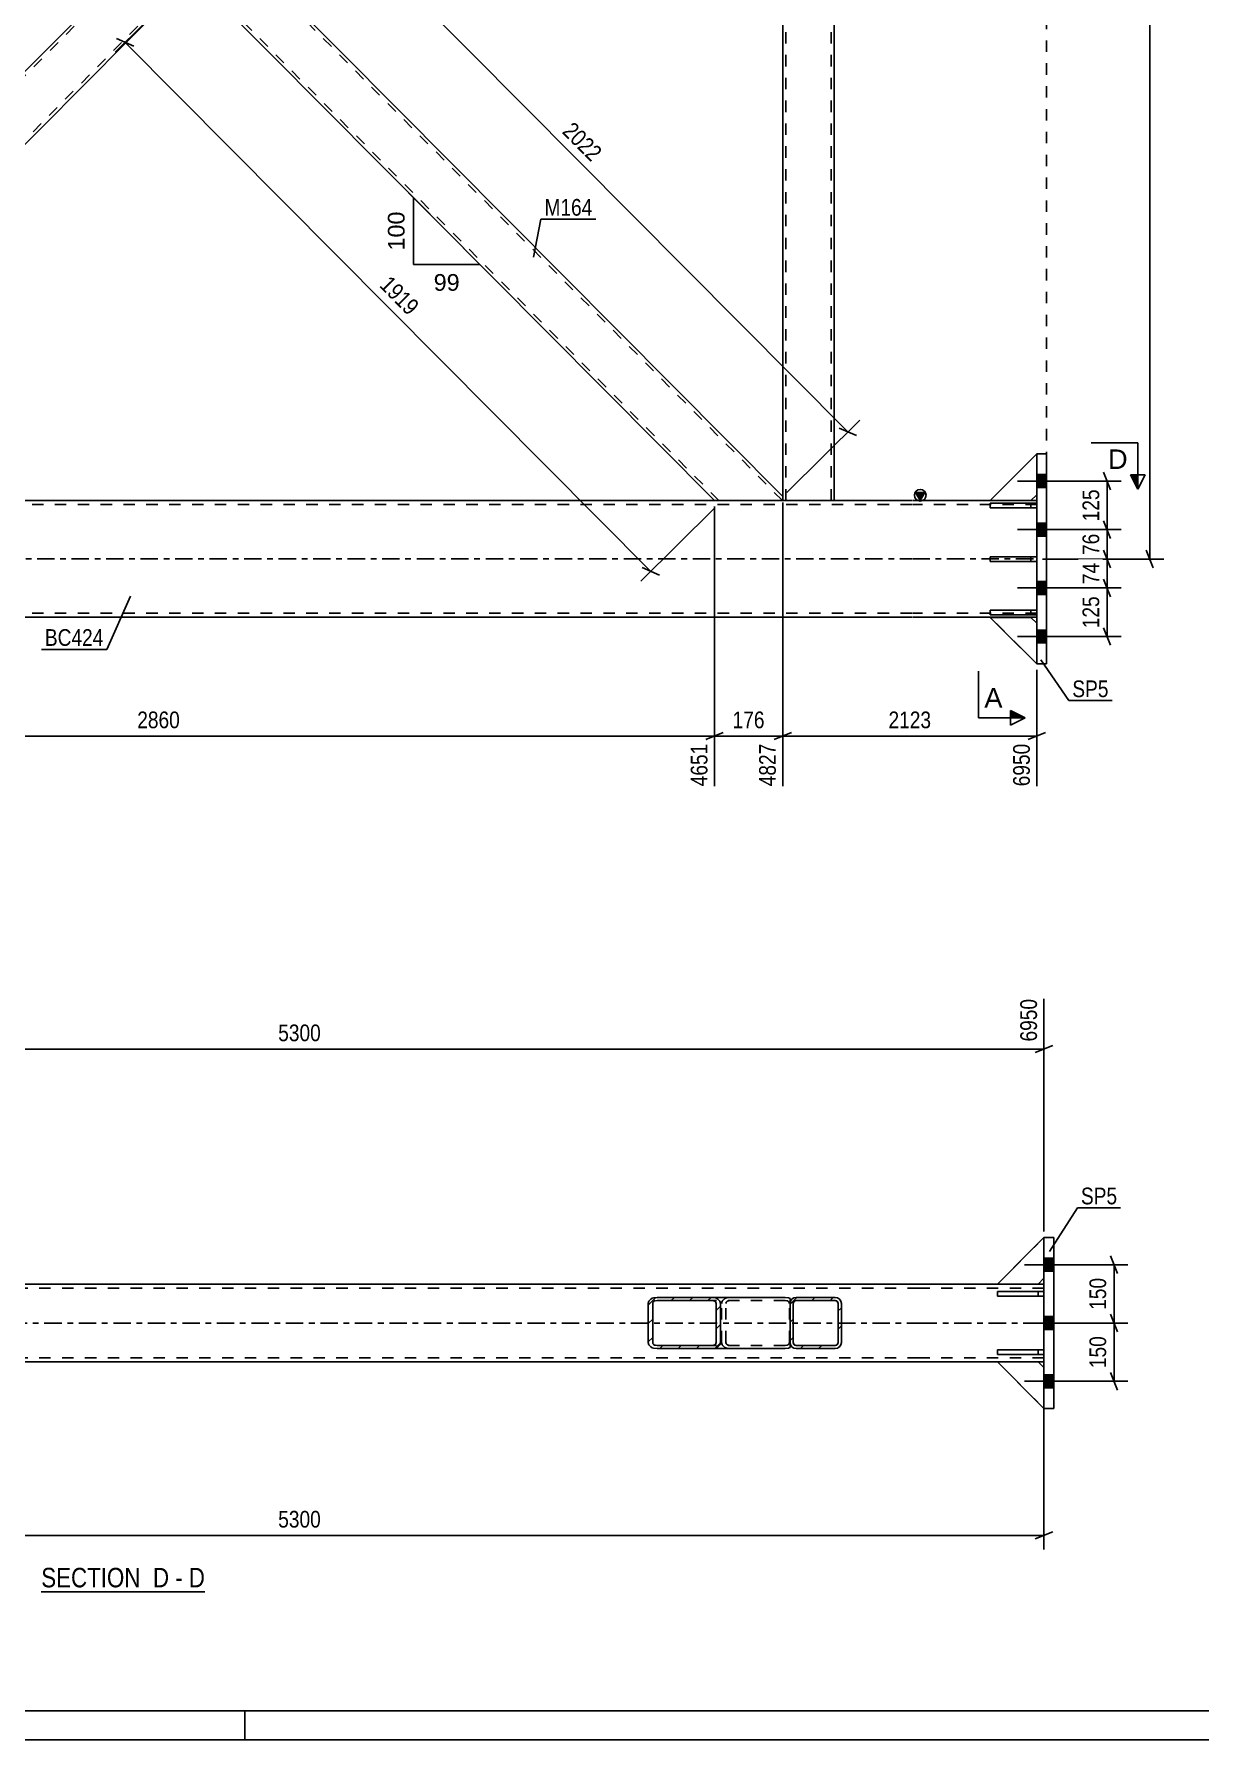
# Model space of a CAD drawing. Header units: millimetres. Extents: x 0 to 841, y 0 to 594.
# Drawn here: x 174.8 to 374.8, y 0 to 292.6 of the extents above; entities that cross this region are included whole.
import ezdxf

# ---------------------------------------------------------------- set-up
doc = ezdxf.new("R2010")
doc.units = ezdxf.units.MM
doc.linetypes.add('DXK_LINE_DOT2', pattern=[3.9198, 1.9599, -1.9599])
doc.linetypes.add('DXK_LINE_DOT3', pattern=[5.9187, 2.979, -0.9799, 0.9799, -0.9799])
doc.styles.add('Arial', font='ARIAL.TTF', dxfattribs={"height": 0.2})
doc.styles.add('Arial Narrow', font='ARIALN.TTF', dxfattribs={"height": 0.2})

# ---------------------------------------------------------------- blocks, each defined once
blk = doc.blocks.new('Unknown-761545321-1129 - 18537')
at = {"color": 5, "linetype": 'Continuous'}
for p, q in [((5, 5), (836, 5)), ((211, 0), (211, 5)), ((0, 0), (841, 0))]:
    blk.add_line(p, q, dxfattribs=at)
blk = doc.blocks.new('Unknown-761545321-12 - 1939')
at = {"color": 6, "linetype": 'Continuous'}
blk.add_line((176.07, 25.42), (204.14, 25.42), dxfattribs=at)
at = {"color": 0, "linetype": 'Continuous'}
blk.add_wipeout([(194.18, 26.17), (194.18, 29.67), (176.07, 29.67), (176.07, 26.17)], dxfattribs=at)
at = {"color": 7, "linetype": 'Continuous', "style": 'Arial Narrow'}
blk.add_text('SECTION ', height=3.34, dxfattribs=at).set_placement((176.07, 26.17))
at = {"color": 0, "linetype": 'Continuous'}
blk.add_wipeout([(197.99, 26.17), (197.99, 29.67), (195.23, 29.67), (195.23, 26.17)], dxfattribs=at)
blk.add_wipeout([(200.32, 26.17), (200.32, 29.67), (199.04, 29.67), (199.04, 26.17)], dxfattribs=at)
at = {"color": 7, "linetype": 'Continuous', "style": 'Arial Narrow'}
blk.add_text('D', height=3.34, dxfattribs=at).set_placement((195.23, 26.17))
at = {"color": 0, "linetype": 'Continuous'}
blk.add_wipeout([(204.14, 26.17), (204.14, 29.67), (201.37, 29.67), (201.37, 26.17)], dxfattribs=at)
at = {"color": 7, "linetype": 'Continuous', "style": 'Arial Narrow'}
for s, p in [('D', (201.37, 26.17)), ('-', (199.04, 26.17))]:
    blk.add_text(s, height=3.34, dxfattribs=at).set_placement(p)
blk = doc.blocks.new('Bolt-761545321-3263 - 3193')
at = {"linetype": 'Continuous'}
for points in [[(346.83, 217.04), (346.83, 214.84), (348.5, 214.84), (348.5, 217.04)], [(346.83, 217.04), (346.83, 214.84), (348.5, 214.84), (348.5, 217.04)], [(346.83, 217.04), (346.83, 214.84), (348.5, 214.84), (348.5, 217.04)], [(346.83, 208.7), (346.83, 206.5), (348.5, 206.5), (348.5, 208.7)], [(346.83, 208.7), (346.83, 206.5), (348.5, 206.5), (348.5, 208.7)], [(346.83, 198.7), (346.83, 196.5), (348.5, 196.5), (348.5, 198.7)], [(346.83, 198.7), (346.83, 196.5), (348.5, 196.5), (348.5, 198.7)], [(346.83, 190.37), (346.83, 188.17), (348.5, 188.17), (348.5, 190.37)], [(346.83, 190.37), (346.83, 188.17), (348.5, 188.17), (348.5, 190.37)], [(346.83, 190.37), (346.83, 188.17), (348.5, 188.17), (348.5, 190.37)]]:
    blk.add_hatch(color=1, dxfattribs=at).paths.add_polyline_path(points)
at = {"color": 1, "linetype": 'Continuous'}
for p, q in [((348.5, 217.04), (346.83, 217.04)), ((348.5, 217.04), (346.83, 217.04)), ((348.5, 217.04), (346.83, 217.04)), ((351.43, 215.94), (343.5, 215.94)), ((351.43, 215.94), (343.5, 215.94)), ((351.43, 215.94), (343.5, 215.94)), ((348.5, 214.84), (346.83, 214.84)), ((348.5, 214.84), (346.83, 214.84)), ((348.5, 214.84), (346.83, 214.84)), ((348.5, 208.7), (346.83, 208.7)), ((348.5, 208.7), (346.83, 208.7)), ((351.43, 207.6), (343.5, 207.6)), ((351.43, 207.6), (343.5, 207.6)), ((348.5, 206.5), (346.83, 206.5)), ((348.5, 206.5), (346.83, 206.5)), ((351.43, 197.6), (343.5, 197.6)), ((351.43, 197.6), (343.5, 197.6)), ((348.5, 198.7), (346.83, 198.7)), ((348.5, 198.7), (346.83, 198.7)), ((348.5, 196.5), (346.83, 196.5)), ((348.5, 196.5), (346.83, 196.5)), ((348.5, 190.37), (346.83, 190.37)), ((348.5, 190.37), (346.83, 190.37)), ((348.5, 190.37), (346.83, 190.37)), ((351.43, 189.27), (343.5, 189.27)), ((351.43, 189.27), (343.5, 189.27)), ((351.43, 189.27), (343.5, 189.27)), ((348.5, 188.17), (346.83, 188.17)), ((348.5, 188.17), (346.83, 188.17)), ((348.5, 188.17), (346.83, 188.17))]:
    blk.add_line(p, q, dxfattribs=at)
blk = doc.blocks.new('Part-761545321-3239 - 3193')
at = {"color": 2, "linetype": 'Continuous'}
for p, q in [((348.5, 220.6), (346.83, 220.6)), ((346.83, 220.6), (346.83, 184.6)), ((348.5, 220.6), (348.5, 184.6)), ((348.5, 184.6), (346.83, 184.6))]:
    blk.add_line(p, q, dxfattribs=at)
blk = doc.blocks.new('Part-761545321-3262 - 3193')
at = {"linetype": 'Continuous'}
blk.add_hatch(color=2, dxfattribs=at).paths.add_polyline_path([(326.83, 212.6), (326.03, 214), (327.63, 214)])
at = {"color": 2, "linetype": 'Continuous'}
for p, q in [((326.83, 212.6), (326.03, 214)), ((326.03, 214), (327.63, 214)), ((327.63, 214), (326.83, 212.6)), ((36.55, 212.6), (35.55, 212.6)), ((56.88, 212.6), (43.55, 212.6)), ((325.4, 212.6), (56.98, 212.6)), ((338.83, 212.6), (325.5, 212.6)), ((346.83, 212.6), (345.83, 212.6)), ((56.88, 192.6), (35.55, 192.6)), ((74.59, 192.6), (56.98, 192.6)), ((83.77, 192.6), (81.96, 192.6)), ((325.4, 192.6), (109.11, 192.6)), ((346.83, 192.6), (325.5, 192.6))]:
    blk.add_line(p, q, dxfattribs=at)
at = {"color": 7, "linetype": 'DXK_LINE_DOT2'}
for p, q in [((35.55, 192.6), (35.55, 212.6)), ((56.88, 211.94), (35.55, 211.94)), ((43.55, 212.6), (36.55, 212.6)), ((325.4, 211.94), (56.98, 211.94)), ((346.83, 211.94), (325.5, 211.94)), ((345.83, 212.6), (338.83, 212.6)), ((346.83, 192.6), (346.83, 212.6)), ((56.88, 193.27), (35.55, 193.27)), ((325.4, 193.27), (56.98, 193.27)), ((346.83, 193.27), (325.5, 193.27)), ((81.96, 192.6), (74.59, 192.6)), ((109.11, 192.6), (83.77, 192.6))]:
    blk.add_line(p, q, dxfattribs=at)
at = {"color": 7, "linetype": 'DXK_LINE_DOT3'}
for p, q in [((35.55, 202.6), (56.88, 202.6)), ((56.98, 202.6), (325.4, 202.6)), ((325.5, 202.6), (346.83, 202.6))]:
    blk.add_line(p, q, dxfattribs=at)
at = {"color": 2, "linetype": 'Continuous'}
blk.add_circle((326.83, 213.5), 1, dxfattribs=at)
blk = doc.blocks.new('Part-761545321-3211 - 3193')
at = {"color": 2, "linetype": 'Continuous'}
for p, q in [((346.83, 220.6), (338.83, 212.6)), ((338.83, 212.6), (345.83, 212.6)), ((345.83, 212.6), (346.83, 213.6))]:
    blk.add_line(p, q, dxfattribs=at)
at = {"color": 7, "linetype": 'DXK_LINE_DOT2'}
blk.add_line((346.83, 213.6), (346.83, 220.6), dxfattribs=at)
blk = doc.blocks.new('Part-761545321-3212 - 3193')
at = {"color": 2, "linetype": 'Continuous'}
for p, q in [((338.83, 192.56), (345.83, 192.56)), ((346.83, 184.56), (338.83, 192.56)), ((345.83, 192.56), (346.83, 191.56)), ((346.83, 184.56), (346.83, 184.6))]:
    blk.add_line(p, q, dxfattribs=at)
at = {"color": 7, "linetype": 'DXK_LINE_DOT2'}
blk.add_line((346.83, 184.6), (346.83, 191.56), dxfattribs=at)
blk = doc.blocks.new('Part-761545321-3213 - 3193')
at = {"color": 7, "linetype": 'DXK_LINE_DOT2'}
for p, q in [((338.83, 192.56), (345.83, 192.56)), ((346.83, 184.56), (338.83, 192.56)), ((345.83, 192.56), (346.83, 191.56)), ((346.83, 191.56), (346.83, 184.56))]:
    blk.add_line(p, q, dxfattribs=at)
blk = doc.blocks.new('Part-761545321-3334 - 3193')
at = {"color": 7, "linetype": 'DXK_LINE_DOT2'}
for p, q in [((303.26, 405.19), (312.06, 405.19)), ((303.26, 404.6), (303.26, 405.19)), ((303.8, 212.6), (303.8, 405.19)), ((311.53, 212.6), (311.53, 405.19)), ((303.26, 212.6), (303.26, 213.27)), ((312.06, 212.6), (303.26, 212.6))]:
    blk.add_line(p, q, dxfattribs=at)
at = {"color": 2, "linetype": 'Continuous'}
for p, q in [((303.26, 213.27), (303.26, 404.6)), ((312.06, 405.19), (312.06, 212.6))]:
    blk.add_line(p, q, dxfattribs=at)
blk = doc.blocks.new('Part-761545321-3214 - 3193')
at = {"color": 7, "linetype": 'DXK_LINE_DOT2'}
for p, q in [((346.83, 212.12), (338.83, 212.12)), ((338.83, 212.12), (338.83, 211.32)), ((338.83, 211.32), (346.83, 211.32)), ((345.83, 211.32), (345.83, 212.12)), ((346.83, 211.32), (346.83, 212.12))]:
    blk.add_line(p, q, dxfattribs=at)
blk = doc.blocks.new('Part-761545321-3215 - 3193')
at = {"color": 7, "linetype": 'DXK_LINE_DOT2'}
for p, q in [((346.83, 193.79), (338.83, 193.79)), ((338.83, 193.79), (338.83, 192.99)), ((345.83, 192.99), (345.83, 193.79)), ((346.83, 192.99), (346.83, 193.79)), ((338.83, 192.99), (346.83, 192.99))]:
    blk.add_line(p, q, dxfattribs=at)
blk = doc.blocks.new('Part-761545321-3216 - 3193')
at = {"color": 7, "linetype": 'DXK_LINE_DOT2'}
for p, q in [((346.83, 202.96), (338.83, 202.96)), ((338.83, 202.96), (338.83, 202.16)), ((338.83, 202.16), (346.83, 202.16)), ((345.83, 202.16), (345.83, 202.96)), ((346.83, 202.16), (346.83, 202.96))]:
    blk.add_line(p, q, dxfattribs=at)
blk = doc.blocks.new('Part-761545321-3217 - 3193')
at = {"color": 2, "linetype": 'Continuous'}
for p, q in [((346.83, 212.12), (338.83, 212.12)), ((338.83, 212.12), (338.83, 211.32)), ((338.83, 211.32), (346.83, 211.32)), ((346.83, 211.32), (346.83, 212.12))]:
    blk.add_line(p, q, dxfattribs=at)
at = {"color": 7, "linetype": 'DXK_LINE_DOT2'}
blk.add_line((345.83, 211.32), (345.83, 212.12), dxfattribs=at)
blk = doc.blocks.new('Part-761545321-3218 - 3193')
at = {"color": 2, "linetype": 'Continuous'}
for p, q in [((346.83, 193.79), (338.83, 193.79)), ((338.83, 193.79), (338.83, 192.99)), ((346.83, 192.99), (346.83, 193.79)), ((338.83, 192.99), (346.83, 192.99))]:
    blk.add_line(p, q, dxfattribs=at)
at = {"color": 7, "linetype": 'DXK_LINE_DOT2'}
blk.add_line((345.83, 192.99), (345.83, 193.79), dxfattribs=at)
blk = doc.blocks.new('Part-761545321-3219 - 3193')
at = {"color": 2, "linetype": 'Continuous'}
for p, q in [((346.83, 202.96), (338.83, 202.96)), ((338.83, 202.96), (338.83, 202.16)), ((338.83, 202.16), (346.83, 202.16)), ((346.83, 202.16), (346.83, 202.96))]:
    blk.add_line(p, q, dxfattribs=at)
at = {"color": 7, "linetype": 'DXK_LINE_DOT2'}
blk.add_line((345.83, 202.16), (345.83, 202.96), dxfattribs=at)
blk = doc.blocks.new('Part-761545321-3316 - 3193')
at = {"color": 7, "linetype": 'DXK_LINE_DOT2'}
for p, q in [((292.2, 405.19), (100.92, 212.6)), ((303.1, 405.19), (111.82, 212.6)), ((303.26, 405.19), (291.45, 405.19)), ((202.03, 315.16), (195.83, 308.92)), ((208.23, 308.92), (202.03, 302.67)), ((112.57, 212.6), (100.84, 212.6))]:
    blk.add_line(p, q, dxfattribs=at)
at = {"color": 2, "linetype": 'Continuous'}
for p, q in [((291.45, 405.19), (202.03, 315.16)), ((303.26, 404.6), (208.23, 308.92)), ((303.26, 404.6), (303.26, 405.19)), ((195.83, 308.92), (100.84, 213.28)), ((202.03, 302.67), (112.57, 212.6)), ((100.84, 212.6), (100.84, 213.28))]:
    blk.add_line(p, q, dxfattribs=at)
blk = doc.blocks.new('Part-761545321-3347 - 3193')
at = {"color": 2, "linetype": 'Continuous'}
for p, q in [((208.23, 308.92), (202.03, 302.67)), ((303.26, 213.27), (208.23, 308.92)), ((291.53, 212.6), (202.03, 302.67)), ((303.26, 212.6), (303.26, 213.27))]:
    blk.add_line(p, q, dxfattribs=at)
at = {"color": 7, "linetype": 'DXK_LINE_DOT2'}
for p, q in [((303.18, 212.6), (207.86, 308.54)), ((202.41, 303.05), (202.44, 303.08)), ((292.28, 212.6), (202.41, 303.05)), ((303.26, 212.6), (291.53, 212.6))]:
    blk.add_line(p, q, dxfattribs=at)
blk = doc.blocks.new('Part-761545321-3398 - 3193')
at = {"color": 7, "linetype": 'DXK_LINE_DOT2'}
for p, q in [((346.83, 220.6), (338.83, 212.6)), ((346.83, 213.6), (346.83, 220.6)), ((338.83, 212.6), (345.83, 212.6)), ((345.83, 212.6), (346.83, 213.6))]:
    blk.add_line(p, q, dxfattribs=at)
blk = doc.blocks.new('Part-761545321-2064 - 1939')
at = {"color": 2, "linetype": 'Continuous'}
for p, q in [((349.73, 86.18), (348.06, 86.18)), ((348.06, 86.18), (348.06, 56.85)), ((349.73, 86.18), (349.73, 56.85)), ((349.73, 56.85), (348.06, 56.85))]:
    blk.add_line(p, q, dxfattribs=at)
blk = doc.blocks.new('Part-761545321-2021 - 1939')
at = {"color": 7, "linetype": 'DXK_LINE_DOT2'}
for p, q in [((340.06, 78.18), (348.06, 86.18)), ((348.06, 86.18), (348.06, 79.18)), ((348.06, 79.18), (347.06, 78.18)), ((347.06, 78.18), (340.06, 78.18))]:
    blk.add_line(p, q, dxfattribs=at)
blk = doc.blocks.new('Bolt-761545321-1957 - 1939')
at = {"linetype": 'Continuous'}
for points in [[(348.06, 82.61), (348.06, 80.41), (349.73, 80.41), (349.73, 82.61)], [(348.06, 82.61), (348.06, 80.41), (349.73, 80.41), (349.73, 82.61)], [(348.06, 82.61), (348.06, 80.41), (349.73, 80.41), (349.73, 82.61)], [(348.06, 82.61), (348.06, 80.41), (349.73, 80.41), (349.73, 82.61)], [(348.06, 72.61), (348.06, 70.41), (349.73, 70.41), (349.73, 72.61)], [(348.06, 72.61), (348.06, 70.41), (349.73, 70.41), (349.73, 72.61)], [(348.06, 62.61), (348.06, 60.41), (349.73, 60.41), (349.73, 62.61)], [(348.06, 62.61), (348.06, 60.41), (349.73, 60.41), (349.73, 62.61)], [(348.06, 62.61), (348.06, 60.41), (349.73, 60.41), (349.73, 62.61)], [(348.06, 62.61), (348.06, 60.41), (349.73, 60.41), (349.73, 62.61)]]:
    blk.add_hatch(color=1, dxfattribs=at).paths.add_polyline_path(points)
at = {"color": 1, "linetype": 'Continuous'}
for p, q in [((349.73, 82.61), (348.06, 82.61)), ((349.73, 82.61), (348.06, 82.61)), ((349.73, 82.61), (348.06, 82.61)), ((349.73, 82.61), (348.06, 82.61)), ((352.66, 81.51), (344.73, 81.51)), ((352.66, 81.51), (344.73, 81.51)), ((352.66, 81.51), (344.73, 81.51)), ((352.66, 81.51), (344.73, 81.51)), ((349.73, 80.41), (348.06, 80.41)), ((349.73, 80.41), (348.06, 80.41)), ((349.73, 80.41), (348.06, 80.41)), ((349.73, 80.41), (348.06, 80.41)), ((352.66, 71.51), (344.73, 71.51)), ((352.66, 71.51), (344.73, 71.51)), ((349.73, 72.61), (348.06, 72.61)), ((349.73, 72.61), (348.06, 72.61)), ((349.73, 70.41), (348.06, 70.41)), ((349.73, 70.41), (348.06, 70.41)), ((352.66, 61.51), (344.73, 61.51)), ((352.66, 61.51), (344.73, 61.51)), ((352.66, 61.51), (344.73, 61.51)), ((352.66, 61.51), (344.73, 61.51)), ((349.73, 62.61), (348.06, 62.61)), ((349.73, 62.61), (348.06, 62.61)), ((349.73, 62.61), (348.06, 62.61)), ((349.73, 62.61), (348.06, 62.61)), ((349.73, 60.41), (348.06, 60.41)), ((349.73, 60.41), (348.06, 60.41)), ((349.73, 60.41), (348.06, 60.41)), ((349.73, 60.41), (348.06, 60.41))]:
    blk.add_line(p, q, dxfattribs=at)
blk = doc.blocks.new('Part-761545321-1966 - 1939')
at = {"color": 7, "linetype": 'DXK_LINE_DOT2'}
for p, q in [((347.06, 64.85), (340.06, 64.85)), ((340.06, 64.85), (348.06, 56.85)), ((348.06, 63.85), (347.06, 64.85)), ((348.06, 56.85), (348.06, 63.85))]:
    blk.add_line(p, q, dxfattribs=at)
blk = doc.blocks.new('Part-761545321-2020 - 1939')
at = {"color": 2, "linetype": 'Continuous'}
for p, q in [((348.06, 86.18), (340.06, 78.18)), ((348.06, 86.18), (348.06, 86.18)), ((348.06, 79.18), (347.06, 78.18)), ((347.06, 78.18), (340.06, 78.18))]:
    blk.add_line(p, q, dxfattribs=at)
at = {"color": 7, "linetype": 'DXK_LINE_DOT2'}
blk.add_line((348.06, 86.18), (348.06, 79.18), dxfattribs=at)
blk = doc.blocks.new('Part-761545321-1956 - 1939')
at = {"color": 2, "linetype": 'Continuous'}
for p, q in [((58.12, 78.18), (36.78, 78.18)), ((326.63, 78.18), (58.22, 78.18)), ((348.06, 78.18), (326.73, 78.18)), ((37.78, 64.85), (36.78, 64.85)), ((58.12, 64.85), (44.78, 64.85)), ((326.63, 64.85), (58.22, 64.85)), ((340.07, 64.85), (326.73, 64.85)), ((348.06, 64.85), (347.07, 64.85))]:
    blk.add_line(p, q, dxfattribs=at)
at = {"color": 7, "linetype": 'DXK_LINE_DOT2'}
for p, q in [((36.78, 78.18), (36.78, 64.85)), ((58.12, 77.51), (36.78, 77.51)), ((326.63, 77.51), (58.22, 77.51)), ((348.06, 77.51), (326.73, 77.51)), ((348.06, 78.18), (348.06, 64.85)), ((58.12, 65.51), (36.78, 65.51)), ((44.78, 64.85), (37.78, 64.85)), ((326.63, 65.51), (58.22, 65.51)), ((348.06, 65.51), (326.73, 65.51)), ((347.07, 64.85), (340.07, 64.85))]:
    blk.add_line(p, q, dxfattribs=at)
at = {"color": 7, "linetype": 'DXK_LINE_DOT3'}
for p, q in [((36.78, 71.51), (58.12, 71.51)), ((58.22, 71.51), (326.63, 71.51)), ((326.73, 71.51), (348.06, 71.51))]:
    blk.add_line(p, q, dxfattribs=at)
blk = doc.blocks.new('Part-761545321-2070 - 1939')
at = {"color": 7, "linetype": 'DXK_LINE_DOT2'}
for p, q in [((340.06, 78.18), (348.06, 86.18)), ((348.06, 86.18), (348.06, 79.18)), ((348.06, 79.18), (347.06, 78.18)), ((347.06, 78.18), (340.06, 78.18))]:
    blk.add_line(p, q, dxfattribs=at)
blk = doc.blocks.new('Part-761545321-2023 - 1939')
at = {"color": 2, "linetype": 'Continuous'}
for p, q in [((347.06, 64.85), (340.06, 64.85)), ((340.06, 64.85), (348.06, 56.85)), ((348.06, 63.85), (347.06, 64.85))]:
    blk.add_line(p, q, dxfattribs=at)
at = {"color": 7, "linetype": 'DXK_LINE_DOT2'}
blk.add_line((348.06, 63.85), (348.06, 56.85), dxfattribs=at)
blk = doc.blocks.new('Part-761545321-1971 - 1939')
at = {"color": 2, "linetype": 'Continuous'}
for p, q in [((340.06, 66.12), (340.06, 66.92)), ((340.06, 66.92), (348.06, 66.92)), ((348.06, 66.12), (340.06, 66.12)), ((348.06, 66.92), (348.06, 66.12))]:
    blk.add_line(p, q, dxfattribs=at)
at = {"color": 7, "linetype": 'DXK_LINE_DOT2'}
blk.add_line((347.06, 66.12), (347.06, 66.92), dxfattribs=at)
blk = doc.blocks.new('Part-761545321-1972 - 1939')
at = {"color": 7, "linetype": 'DXK_LINE_DOT2'}
for p, q in [((348.06, 66.92), (340.06, 66.92)), ((340.06, 66.92), (340.06, 66.12)), ((340.06, 66.12), (348.06, 66.12)), ((347.06, 66.12), (347.06, 66.92)), ((348.06, 66.12), (348.06, 66.92))]:
    blk.add_line(p, q, dxfattribs=at)
blk = doc.blocks.new('Part-761545321-1973 - 1939')
at = {"color": 7, "linetype": 'DXK_LINE_DOT2'}
for p, q in [((348.06, 76.92), (340.06, 76.92)), ((340.06, 76.92), (340.06, 76.12)), ((340.06, 76.12), (348.06, 76.12)), ((347.06, 76.12), (347.06, 76.92)), ((348.06, 76.12), (348.06, 76.92))]:
    blk.add_line(p, q, dxfattribs=at)
blk = doc.blocks.new('Part-761545321-2066 - 1939')
at = {"linetype": 'Continuous'}
h = blk.add_hatch(dxfattribs=at)
h.set_pattern_fill('', scale=0.7, style=0, pattern_type=0)
h.set_pattern_definition([(45, (312.6395, 67.195), (-1.57154, 1.57154), [])])
h.paths.add_polyline_path([(312.23, 67.11), (312.64, 67.19), (312.99, 67.43), (313.22, 67.77), (313.3, 68.18), (313.3, 74.85), (313.22, 75.26), (312.99, 75.6), (312.64, 75.83), (312.23, 75.91), (305.56, 75.91), (305.16, 75.83), (304.81, 75.6), (304.58, 75.26), (304.5, 74.85), (304.5, 68.18), (304.58, 67.77), (304.81, 67.43), (305.16, 67.19), (305.56, 67.11)])
h.paths.add_polyline_path([(305.36, 67.69), (305.19, 67.8), (305.07, 67.98), (305.03, 68.18), (305.03, 74.85), (305.07, 75.05), (305.19, 75.22), (305.36, 75.34), (305.56, 75.38), (312.23, 75.38), (312.44, 75.34), (312.61, 75.22), (312.72, 75.05), (312.76, 74.85), (312.76, 68.18), (312.72, 67.98), (312.61, 67.8), (312.44, 67.69), (312.23, 67.65), (305.56, 67.65)])
at = {"color": 7, "linetype": 'DXK_LINE_DOT2'}
for p, q in [((304.5, 74.85), (304.58, 75.26)), ((304.5, 68.18), (304.5, 74.85)), ((305.07, 75.05), (305.03, 74.85)), ((305.03, 68.18), (305.03, 74.85)), ((305.16, 75.83), (305.56, 75.91)), ((305.56, 75.38), (305.36, 75.34)), ((305.56, 75.91), (312.23, 75.91)), ((305.56, 75.38), (312.23, 75.38)), ((312.23, 75.91), (312.64, 75.83)), ((312.44, 75.34), (312.23, 75.38)), ((312.76, 74.85), (312.72, 75.05)), ((312.76, 68.18), (312.76, 74.85)), ((313.22, 75.26), (313.3, 74.85)), ((313.3, 68.18), (313.3, 74.85)), ((304.58, 67.77), (304.5, 68.18)), ((305.03, 68.18), (305.07, 67.98)), ((305.36, 67.69), (305.56, 67.65)), ((305.56, 67.65), (312.23, 67.65)), ((312.23, 67.65), (312.44, 67.69)), ((312.72, 67.98), (312.76, 68.18)), ((313.3, 68.18), (313.22, 67.77)), ((305.56, 67.11), (305.16, 67.19)), ((305.56, 67.11), (312.23, 67.11)), ((312.64, 67.19), (312.23, 67.11))]:
    blk.add_line(p, q, dxfattribs=at)
at = {"color": 2, "linetype": 'Continuous'}
for p, q in [((304.58, 75.26), (304.5, 74.85)), ((304.5, 68.18), (304.5, 74.85)), ((305.03, 74.85), (305.07, 75.05)), ((305.03, 68.18), (305.03, 74.85)), ((305.56, 75.91), (305.16, 75.83)), ((305.36, 75.34), (305.56, 75.38)), ((305.56, 75.91), (312.23, 75.91)), ((305.56, 75.38), (312.23, 75.38)), ((312.64, 75.83), (312.23, 75.91)), ((312.23, 75.38), (312.44, 75.34)), ((312.72, 75.05), (312.76, 74.85)), ((312.76, 68.18), (312.76, 74.85)), ((313.3, 74.85), (313.22, 75.26)), ((313.3, 68.18), (313.3, 74.85)), ((304.5, 68.18), (304.58, 67.77)), ((305.07, 67.98), (305.03, 68.18)), ((305.56, 67.65), (305.36, 67.69)), ((305.56, 67.65), (312.23, 67.65)), ((312.44, 67.69), (312.23, 67.65)), ((312.76, 68.18), (312.72, 67.98)), ((313.22, 67.77), (313.3, 68.18)), ((305.16, 67.19), (305.56, 67.11)), ((305.56, 67.11), (312.23, 67.11)), ((312.23, 67.11), (312.64, 67.19))]:
    blk.add_line(p, q, dxfattribs=at)
at = {"color": 7, "linetype": 'DXK_LINE_DOT2'}
for centre, radius, start, end in [((305.56, 74.85), 1.07, 112.5, 157.5), ((305.56, 74.85), 0.533, 112.5, 157.5), ((312.23, 74.85), 0.533, 22.5, 67.5), ((312.23, 74.85), 1.07, 22.5, 67.5), ((305.56, 68.18), 1.07, 202.5, 247.5), ((305.56, 68.18), 0.533, 202.5, 247.5), ((312.23, 68.18), 0.533, 292.5, 337.5), ((312.23, 68.18), 1.07, 292.5, 337.5)]:
    blk.add_arc(centre, radius, start, end, dxfattribs=at)
at = {"color": 2, "linetype": 'Continuous'}
for centre, radius, start, end in [((305.56, 74.85), 1.07, 112.5, 157.5), ((305.56, 74.85), 0.533, 112.5, 157.5), ((312.23, 74.85), 0.533, 22.5, 67.5), ((312.23, 74.85), 1.07, 22.5, 67.5), ((305.56, 68.18), 1.07, 202.5, 247.5), ((305.56, 68.18), 0.533, 202.5, 247.5), ((312.23, 68.18), 0.533, 292.5, 337.5), ((312.23, 68.18), 1.07, 292.5, 337.5)]:
    blk.add_arc(centre, radius, start, end, dxfattribs=at)
blk = doc.blocks.new('Part-761545321-2129 - 1939')
at = {"color": 2, "linetype": 'Continuous'}
for p, q in [((340.06, 76.12), (340.06, 76.92)), ((340.06, 76.92), (348.06, 76.92)), ((348.06, 76.12), (340.06, 76.12)), ((348.06, 76.92), (348.06, 76.12))]:
    blk.add_line(p, q, dxfattribs=at)
at = {"color": 7, "linetype": 'DXK_LINE_DOT2'}
blk.add_line((347.06, 76.12), (347.06, 76.92), dxfattribs=at)
blk = doc.blocks.new('Part-761545321-2022 - 1939')
at = {"color": 7, "linetype": 'DXK_LINE_DOT2'}
for p, q in [((347.06, 64.85), (340.06, 64.85)), ((340.06, 64.85), (348.06, 56.85)), ((348.06, 63.85), (347.06, 64.85)), ((348.06, 56.85), (348.06, 63.85))]:
    blk.add_line(p, q, dxfattribs=at)
blk = doc.blocks.new('Part-761545321-2024 - 1939')
at = {"linetype": 'Continuous'}
h = blk.add_hatch(dxfattribs=at)
h.set_pattern_fill('', scale=0.7, style=0, pattern_type=0)
h.set_pattern_definition([(45, (291.6603, 67.195), (-1.57154, 1.57154), [])])
h.paths.add_polyline_path([(291.08, 67.11), (291.66, 67.19), (292.15, 67.43), (292.47, 67.77), (292.59, 68.18), (292.59, 74.85), (292.47, 75.26), (292.15, 75.6), (291.66, 75.83), (291.08, 75.91), (281.69, 75.91), (281.11, 75.83), (280.62, 75.6), (280.3, 75.26), (280.18, 74.85), (280.18, 68.18), (280.3, 67.77), (280.62, 67.43), (281.11, 67.19), (281.69, 67.11)])
h.paths.add_polyline_path([(281.4, 67.69), (281.16, 67.8), (280.99, 67.98), (280.94, 68.18), (280.94, 74.85), (280.99, 75.05), (281.16, 75.22), (281.4, 75.34), (281.69, 75.38), (291.08, 75.38), (291.37, 75.34), (291.62, 75.22), (291.78, 75.05), (291.84, 74.85), (291.84, 68.18), (291.78, 67.98), (291.62, 67.8), (291.37, 67.69), (291.08, 67.65), (281.69, 67.65)])
at = {"color": 2, "linetype": 'Continuous'}
for p, q in [((280.3, 75.26), (280.18, 74.85)), ((280.18, 68.18), (280.18, 74.85)), ((280.94, 74.85), (280.99, 75.05)), ((280.94, 68.18), (280.94, 74.85)), ((281.69, 75.91), (281.11, 75.83)), ((281.4, 75.34), (281.69, 75.38)), ((281.69, 75.91), (291.08, 75.91)), ((281.69, 75.38), (291.08, 75.38)), ((303.66, 75.91), (291.08, 75.91)), ((291.66, 75.83), (291.08, 75.91)), ((291.08, 75.38), (291.37, 75.34)), ((291.78, 75.05), (291.84, 74.85)), ((291.84, 68.18), (291.84, 74.85)), ((292.59, 74.85), (292.47, 75.26)), ((292.59, 68.18), (292.59, 74.85)), ((303.66, 75.91), (304.24, 75.83)), ((304.24, 75.83), (304.5, 75.71)), ((304.5, 75.71), (304.5, 74.85)), ((280.18, 68.18), (280.3, 67.77)), ((280.99, 67.98), (280.94, 68.18)), ((281.69, 67.65), (281.4, 67.69)), ((281.69, 67.65), (291.08, 67.65)), ((291.37, 67.69), (291.08, 67.65)), ((291.84, 68.18), (291.78, 67.98)), ((292.47, 67.77), (292.59, 68.18)), ((304.5, 67.32), (304.24, 67.19)), ((304.5, 67.32), (304.5, 68.18)), ((281.11, 67.19), (281.69, 67.11)), ((281.69, 67.11), (291.08, 67.11)), ((291.08, 67.11), (291.66, 67.19)), ((303.66, 67.11), (291.08, 67.11)), ((304.24, 67.19), (303.66, 67.11))]:
    blk.add_line(p, q, dxfattribs=at)
at = {"color": 7, "linetype": 'DXK_LINE_DOT2'}
for p, q in [((291.08, 75.91), (281.69, 75.91)), ((303.66, 75.38), (281.69, 75.38)), ((292.76, 74.85), (292.88, 75.26)), ((292.76, 68.18), (292.76, 74.85)), ((293.57, 75.05), (293.51, 74.85)), ((293.51, 68.18), (293.51, 74.85)), ((293.69, 75.83), (294.26, 75.91)), ((294.26, 75.38), (293.98, 75.34)), ((303.95, 75.34), (303.66, 75.38)), ((304.41, 74.85), (304.36, 75.05)), ((304.41, 68.18), (304.41, 74.85)), ((304.5, 68.18), (304.5, 74.85)), ((303.66, 67.65), (281.69, 67.65)), ((292.88, 67.77), (292.76, 68.18)), ((293.51, 68.18), (293.57, 67.98)), ((293.98, 67.69), (294.26, 67.65)), ((303.66, 67.65), (303.95, 67.69)), ((304.36, 67.98), (304.41, 68.18)), ((291.08, 67.11), (281.69, 67.11)), ((294.26, 67.11), (293.69, 67.19))]:
    blk.add_line(p, q, dxfattribs=at)
at = {"color": 2, "linetype": 'Continuous'}
for centre, radius, start, end in [((281.44, 74.5), 1.37, 103.9984, 146.7033), ((281.56, 74.68), 0.685, 103.9984, 146.7033), ((291.21, 74.68), 0.685, 33.2967, 76.0016), ((291.33, 74.5), 1.37, 33.2967, 76.0016), ((281.44, 68.52), 1.37, 213.2967, 256.0016), ((281.56, 68.35), 0.685, 213.2967, 256.0016), ((291.21, 68.35), 0.685, 283.9984, 326.7033), ((291.33, 68.52), 1.37, 283.9984, 326.7033)]:
    blk.add_arc(centre, radius, start, end, dxfattribs=at)
at = {"color": 7, "linetype": 'DXK_LINE_DOT2'}
for centre, radius, start, end in [((294.02, 74.5), 1.37, 103.9984, 146.7033), ((294.14, 74.68), 0.685, 103.9984, 146.7033), ((303.78, 74.68), 0.685, 33.2967, 76.0016), ((294.02, 68.52), 1.37, 213.2967, 256.0016), ((294.14, 68.35), 0.685, 213.2967, 256.0016), ((303.78, 68.35), 0.685, 283.9984, 326.7033)]:
    blk.add_arc(centre, radius, start, end, dxfattribs=at)
blk = doc.blocks.new('Line-761545321-3919 - 3193')
at = {"color": 1, "linetype": 'DXK_LINE_DOT2'}
blk.add_line((348.5, 405.19), (348.5, 220.6), dxfattribs=at)
blk = doc.blocks.new('StraightDimension-761545321-3722 - 3193')
at = {"color": 7, "linetype": 'Continuous'}
for p, q in [((100.84, 212.28), (100.84, 163.58)), ((291.53, 211.6), (291.53, 163.58)), ((102.34, 172.79), (99.34, 171.59)), ((290.03, 171.59), (293.03, 172.79)), ((100.84, 172.19), (291.53, 172.19))]:
    blk.add_line(p, q, dxfattribs=at)
at = {"color": 0}
blk.add_wipeout([(200.44, 172.94), (200.44, 177.14), (191.93, 177.14), (191.93, 172.94)], dxfattribs=at)
at = {"color": 0, "linetype": 'Continuous'}
blk.add_wipeout([(290.93, 171.49), (286.73, 171.49), (286.73, 162.98), (290.93, 162.98)], dxfattribs=at)
at = {"color": 3, "style": 'Arial Narrow'}
blk.add_text('2860', height=2.863, dxfattribs=at).set_placement((192.53, 173.54))
at = {"color": 3, "linetype": 'Continuous', "style": 'Arial Narrow'}
blk.add_text('4651', height=2.863, rotation=90.0002, dxfattribs=at).set_placement((290.33, 163.58))
blk = doc.blocks.new('StraightDimension-761545321-3720 - 3193')
at = {"color": 7, "linetype": 'Continuous'}
for p, q in [((303.26, 212.27), (303.26, 163.58)), ((346.83, 183.56), (346.83, 163.58)), ((304.76, 172.79), (301.76, 171.59)), ((345.33, 171.59), (348.33, 172.79)), ((303.26, 172.19), (346.83, 172.19))]:
    blk.add_line(p, q, dxfattribs=at)
at = {"color": 0}
blk.add_wipeout([(329.3, 172.94), (329.3, 177.14), (320.79, 177.14), (320.79, 172.94)], dxfattribs=at)
at = {"color": 0, "linetype": 'Continuous'}
blk.add_wipeout([(346.23, 171.49), (342.03, 171.49), (342.03, 162.98), (346.23, 162.98)], dxfattribs=at)
at = {"color": 3, "style": 'Arial Narrow'}
blk.add_text('2123', height=2.863, dxfattribs=at).set_placement((321.39, 173.54))
at = {"color": 3, "linetype": 'Continuous', "style": 'Arial Narrow'}
blk.add_text('6950', height=2.863, rotation=90.0002, dxfattribs=at).set_placement((345.63, 163.58))
blk = doc.blocks.new('StraightDimension-761545321-3555 - 3193')
at = {"color": 7, "linetype": 'Continuous'}
for p, q in [((208.94, 309.62), (221.42, 322.02)), ((220.88, 319.37), (217.92, 320.65)), ((219.4, 320.01), (314.43, 224.37)), ((303.97, 213.98), (316.45, 226.38)), ((312.95, 225.01), (315.91, 223.73))]:
    blk.add_line(p, q, dxfattribs=at)
at = {"color": 0}
blk.add_wipeout([(270.45, 269.7), (273.43, 272.66), (267.43, 278.7), (264.45, 275.74)], dxfattribs=at)
at = {"color": 3, "style": 'Arial Narrow'}
blk.add_text('2022', height=2.863, rotation=-45.1835, dxfattribs=at).set_placement((265.29, 275.74))
blk = doc.blocks.new('StraightDimension-761545321-3608 - 3193')
at = {"color": 7, "linetype": 'Continuous'}
for p, q in [((366.79, 413.69), (365.59, 416.69)), ((347.83, 415.19), (368.59, 415.19)), ((366.19, 202.56), (366.19, 415.19)), ((347.83, 202.56), (368.59, 202.56)), ((365.59, 204.06), (366.79, 201.06))]:
    blk.add_line(p, q, dxfattribs=at)
at = {"color": 0}
blk.add_wipeout([(365.44, 313.13), (361.24, 313.13), (361.24, 304.62), (365.44, 304.62)], dxfattribs=at)
at = {"color": 3, "style": 'Arial Narrow'}
blk.add_text('3189', height=2.863, rotation=90.0002, dxfattribs=at).set_placement((364.84, 305.22))
blk = doc.blocks.new('StraightDimension-761545321-11426 - 3193')
at = {"color": 7, "linetype": 'Continuous'}
for p, q in [((358.28, 217.44), (359.48, 214.44)), ((349.5, 215.94), (361.28, 215.94)), ((358.88, 207.6), (358.88, 215.94)), ((359.48, 206.1), (358.28, 209.1)), ((349.5, 207.6), (361.28, 207.6))]:
    blk.add_line(p, q, dxfattribs=at)
at = {"color": 0}
blk.add_wipeout([(358.13, 215.11), (353.93, 215.11), (353.93, 208.43), (358.13, 208.43)], dxfattribs=at)
at = {"color": 3, "style": 'Arial Narrow'}
blk.add_text('125', height=2.863, rotation=90.0002, dxfattribs=at).set_placement((357.53, 209.03))
blk = doc.blocks.new('StraightDimension-761545321-3721 - 3193')
at = {"color": 7, "linetype": 'Continuous'}
for p, q in [((291.53, 211.6), (291.53, 163.58)), ((303.26, 212.27), (303.26, 163.58)), ((290.03, 171.59), (293.03, 172.79)), ((304.76, 172.79), (301.76, 171.59)), ((291.53, 172.19), (303.26, 172.19))]:
    blk.add_line(p, q, dxfattribs=at)
at = {"color": 0}
blk.add_wipeout([(300.74, 172.94), (300.74, 177.14), (294.05, 177.14), (294.05, 172.94)], dxfattribs=at)
at = {"color": 3, "style": 'Arial Narrow'}
blk.add_text('176', height=2.863, dxfattribs=at).set_placement((294.65, 173.54))
at = {"color": 0, "linetype": 'Continuous'}
blk.add_wipeout([(302.66, 171.49), (298.46, 171.49), (298.46, 162.98), (302.66, 162.98)], dxfattribs=at)
at = {"color": 3, "linetype": 'Continuous', "style": 'Arial Narrow'}
blk.add_text('4827', height=2.863, rotation=90.0002, dxfattribs=at).set_placement((302.06, 163.58))
blk = doc.blocks.new('StraightDimension-761545321-11427 - 3193')
at = {"color": 7, "linetype": 'Continuous'}
for p, q in [((358.28, 209.1), (359.48, 206.1)), ((349.5, 207.6), (361.28, 207.6)), ((358.88, 202.56), (358.88, 207.6)), ((347.83, 202.56), (361.28, 202.56)), ((359.48, 201.06), (358.28, 204.06))]:
    blk.add_line(p, q, dxfattribs=at)
at = {"color": 0}
blk.add_wipeout([(358.13, 207.51), (353.93, 207.51), (353.93, 202.65), (358.13, 202.65)], dxfattribs=at)
at = {"color": 3, "style": 'Arial Narrow'}
blk.add_text('76', height=2.863, rotation=90.0002, dxfattribs=at).set_placement((357.53, 203.25))
blk = doc.blocks.new('StraightDimension-761545321-11428 - 3193')
at = {"color": 7, "linetype": 'Continuous'}
for p, q in [((347.83, 202.56), (361.28, 202.56)), ((358.28, 204.06), (359.48, 201.06)), ((358.88, 197.6), (358.88, 202.56)), ((359.48, 196.1), (358.28, 199.1)), ((349.5, 197.6), (361.28, 197.6))]:
    blk.add_line(p, q, dxfattribs=at)
at = {"color": 0}
blk.add_wipeout([(358.13, 202.51), (353.93, 202.51), (353.93, 197.65), (358.13, 197.65)], dxfattribs=at)
at = {"color": 3, "style": 'Arial Narrow'}
blk.add_text('74', height=2.863, rotation=90.0002, dxfattribs=at).set_placement((357.53, 198.25))
blk = doc.blocks.new('StraightDimension-761545321-11429 - 3193')
at = {"color": 7, "linetype": 'Continuous'}
for p, q in [((358.28, 199.1), (359.48, 196.1)), ((349.5, 197.6), (361.28, 197.6)), ((358.88, 189.27), (358.88, 197.6)), ((359.48, 187.77), (358.28, 190.77)), ((349.5, 189.27), (361.28, 189.27))]:
    blk.add_line(p, q, dxfattribs=at)
at = {"color": 0}
blk.add_wipeout([(358.13, 196.78), (353.93, 196.78), (353.93, 190.09), (358.13, 190.09)], dxfattribs=at)
at = {"color": 3, "style": 'Arial Narrow'}
blk.add_text('125', height=2.863, rotation=90.0002, dxfattribs=at).set_placement((357.53, 190.69))
blk = doc.blocks.new('StraightDimension-761545321-11492 - 3193')
at = {"color": 7, "linetype": 'Continuous'}
for p, q in [((201.32, 301.97), (188.77, 289.5)), ((191.95, 290.55), (188.99, 291.83)), ((190.47, 291.19), (280.63, 200.45)), ((291.48, 211.23), (278.93, 198.76)), ((279.15, 201.09), (282.11, 199.81))]:
    blk.add_line(p, q, dxfattribs=at)
at = {"color": 0}
blk.add_wipeout([(239.08, 243.33), (242.06, 246.29), (236.06, 252.33), (233.08, 249.37)], dxfattribs=at)
at = {"color": 3, "style": 'Arial Narrow'}
blk.add_text('1919', height=2.863, rotation=-45.1835, dxfattribs=at).set_placement((233.93, 249.36))
blk = doc.blocks.new('StraightDimension-761545321-22406 - 3193')
at = {"color": 7, "linetype": 'Continuous'}
for p, q in [((195.12, 309.62), (188.2, 316.49)), ((95.23, 218.85), (190.22, 314.48)), ((189.59, 313), (190.85, 315.97)), ((100.13, 213.98), (93.21, 220.86)), ((95.86, 220.33), (94.6, 217.36))]:
    blk.add_line(p, q, dxfattribs=at)
at = {"color": 0}
blk.add_wipeout([(145.75, 270.78), (142.77, 273.73), (135.66, 266.57), (138.64, 263.61)], dxfattribs=at)
at = {"color": 3, "style": 'Arial'}
blk.add_text('2022', height=2.865, rotation=45.1949, dxfattribs=at).set_placement((138.64, 264.46))
blk = doc.blocks.new('AngleDimension-761545321-22455 - 3193')
at = {"color": 7, "linetype": 'Continuous'}
for p, q in [((231.05, 273.46), (239.89, 264.57)), ((239.89, 264.57), (251.31, 253.08)), ((239.89, 264.57), (239.89, 253.08)), ((239.89, 253.08), (251.31, 253.08))]:
    blk.add_line(p, q, dxfattribs=at)
at = {"color": 0}
for points in [[(238.99, 262.76), (234.79, 262.76), (234.79, 254.89), (238.99, 254.89)], [(248.43, 247.98), (248.43, 252.18), (242.78, 252.18), (242.78, 247.98)]]:
    blk.add_wipeout(points, dxfattribs=at)
at = {"color": 3, "style": 'Arial'}
blk.add_text('100', height=2.865, rotation=90.0002, dxfattribs=at).set_placement((238.39, 255.49))
blk.add_text('99', height=2.865, dxfattribs=at).set_placement((243.38, 248.58))
blk = doc.blocks.new('StraightDimension-761545321-2154 - 1939')
at = {"color": 7, "linetype": 'Continuous'}
for p, q in [((350.73, 71.51), (362.47, 71.51)), ((359.47, 73.01), (360.67, 70.01)), ((360.07, 61.51), (360.07, 71.51)), ((350.73, 61.51), (362.47, 61.51)), ((360.67, 60.01), (359.47, 63.01))]:
    blk.add_line(p, q, dxfattribs=at)
at = {"color": 0}
blk.add_wipeout([(359.32, 69.86), (355.12, 69.86), (355.12, 63.17), (359.32, 63.17)], dxfattribs=at)
at = {"color": 3, "style": 'Arial Narrow'}
blk.add_text('150', height=2.863, rotation=90.0002, dxfattribs=at).set_placement((358.72, 63.77))
blk = doc.blocks.new('StraightDimension-761545321-2163 - 1939')
at = {"color": 7, "linetype": 'Continuous'}
for p, q in [((359.47, 83.01), (360.67, 80.01)), ((350.73, 81.51), (362.47, 81.51)), ((360.07, 71.51), (360.07, 81.51)), ((350.73, 71.51), (362.47, 71.51)), ((360.67, 70.01), (359.47, 73.01))]:
    blk.add_line(p, q, dxfattribs=at)
at = {"color": 0}
blk.add_wipeout([(359.32, 79.86), (355.12, 79.86), (355.12, 73.17), (359.32, 73.17)], dxfattribs=at)
at = {"color": 3, "style": 'Arial Narrow'}
blk.add_text('150', height=2.863, rotation=90.0002, dxfattribs=at).set_placement((358.72, 73.77))
blk = doc.blocks.new('StraightDimension-761545321-11703 - 1939')
at = {"color": 7, "linetype": 'Continuous'}
for p, q in [((92.67, 79.18), (92.67, 127.11)), ((348.06, 87.18), (348.06, 127.11)), ((94.17, 119.1), (91.17, 117.9)), ((92.67, 118.5), (348.06, 118.5)), ((346.56, 117.9), (349.56, 119.1))]:
    blk.add_line(p, q, dxfattribs=at)
at = {"color": 0, "linetype": 'Continuous'}
blk.add_wipeout([(347.46, 127.71), (343.26, 127.71), (343.26, 119.2), (347.46, 119.2)], dxfattribs=at)
at = {"color": 0}
blk.add_wipeout([(224.63, 119.25), (224.63, 123.45), (216.11, 123.45), (216.11, 119.25)], dxfattribs=at)
at = {"color": 3, "linetype": 'Continuous', "style": 'Arial Narrow'}
blk.add_text('6950', height=2.863, rotation=90.0002, dxfattribs=at).set_placement((346.86, 119.8))
at = {"color": 3, "style": 'Arial Narrow'}
blk.add_text('5300', height=2.863, dxfattribs=at).set_placement((216.71, 119.85))
blk = doc.blocks.new('StraightDimension-761545321-12081 - 1939')
at = {"color": 7, "linetype": 'Continuous'}
for p, q in [((348.06, 63.85), (348.06, 32.67)), ((92.67, 60.49), (92.67, 32.67)), ((94.17, 35.67), (91.17, 34.47)), ((346.56, 34.47), (349.56, 35.67)), ((92.67, 35.07), (348.06, 35.07))]:
    blk.add_line(p, q, dxfattribs=at)
at = {"color": 0}
blk.add_wipeout([(224.63, 35.82), (224.63, 40.02), (216.11, 40.02), (216.11, 35.82)], dxfattribs=at)
at = {"color": 3, "style": 'Arial Narrow'}
blk.add_text('5300', height=2.863, dxfattribs=at).set_placement((216.71, 36.42))
blk = doc.blocks.new('Mark-761545321-3235 - 3193')
at = {"color": 0}
blk.add_wipeout([(359.13, 178.87), (359.13, 181.87), (352.92, 181.87), (352.92, 178.87)], dxfattribs=at)
blk.add_wipeout([(359.13, 178.87), (359.13, 181.87), (352.92, 181.87), (352.92, 178.87)], dxfattribs=at)
at = {"color": 30, "linetype": 'Continuous'}
for p, q in [((347.54, 185.26), (352.32, 178.27)), ((352.32, 178.27), (359.73, 178.27))]:
    blk.add_line(p, q, dxfattribs=at)
at = {"color": 3, "style": 'Arial Narrow'}
blk.add_text('SP5', height=2.863, dxfattribs=at).set_placement((352.92, 178.87))
blk = doc.blocks.new('Mark-761545321-3258 - 3193')
at = {"color": 0}
blk.add_wipeout([(186.74, 187.67), (186.74, 190.67), (176.69, 190.67), (176.69, 187.67)], dxfattribs=at)
blk.add_wipeout([(186.74, 187.67), (186.74, 190.67), (176.69, 190.67), (176.69, 187.67)], dxfattribs=at)
at = {"color": 30, "linetype": 'Continuous'}
for p in [(191.39, 196.18), (176.09, 187.07)]:
    blk.add_line(p, (187.34, 187.07), dxfattribs=at)
at = {"color": 3, "style": 'Arial Narrow'}
blk.add_text('BC424', height=2.863, dxfattribs=at).set_placement((176.69, 187.67))
blk = doc.blocks.new('Mark-761545321-3343 - 3193')
at = {"color": 0}
blk.add_wipeout([(270.6, 261.46), (270.6, 264.46), (262.38, 264.46), (262.38, 261.46)], dxfattribs=at)
blk.add_wipeout([(270.6, 261.46), (270.6, 264.46), (262.38, 264.46), (262.38, 261.46)], dxfattribs=at)
at = {"color": 30, "linetype": 'Continuous'}
for p, q in [((260.51, 254.37), (261.78, 260.86)), ((261.78, 260.86), (271.2, 260.86))]:
    blk.add_line(p, q, dxfattribs=at)
at = {"color": 3, "style": 'Arial Narrow'}
blk.add_text('M164', height=2.863, dxfattribs=at).set_placement((262.38, 261.46))
blk = doc.blocks.new('SectionMark-761545321-3886 - 3193')
at = {"color": 6, "linetype": 'Continuous'}
for p, q in [((13.98, 222.52), (13.98, 214.52)), ((364.16, 222.52), (364.16, 214.52)), ((13.98, 214.52), (12.73, 217.02)), ((365.41, 217.02), (364.16, 214.52))]:
    blk.add_line(p, q, dxfattribs=at)
at = {"color": 0, "linetype": 'Continuous'}
for points in [[(19.1, 218.02), (19.1, 221.52), (15.73, 221.52), (15.73, 218.02)], [(362.41, 218.02), (362.41, 221.52), (359.04, 221.52), (359.04, 218.02)]]:
    blk.add_wipeout(points, dxfattribs=at)
at = {"linetype": 'Continuous'}
for points in [[(13.98, 217.02), (15.23, 217.02), (13.98, 214.52)], [(362.91, 217.02), (364.16, 217.02), (364.16, 214.52)]]:
    blk.add_hatch(color=6, dxfattribs=at).paths.add_polyline_path(points)
at = {"color": 6, "linetype": 'Continuous'}
for p, q in [((13.98, 222.52), (21.98, 222.52)), ((364.16, 222.52), (356.16, 222.52)), ((15.23, 217.02), (12.73, 217.02)), ((13.98, 214.52), (15.23, 217.02)), ((362.91, 217.02), (365.41, 217.02)), ((364.16, 214.52), (362.91, 217.02))]:
    blk.add_line(p, q, dxfattribs=at)
at = {"color": 3, "linetype": 'Continuous', "style": 'Arial'}
for p in [(15.73, 218.02), (359.04, 218.02)]:
    blk.add_text('D', height=3.34, dxfattribs=at).set_placement(p)
blk = doc.blocks.new('SectionMark-761545321-15759 - 3193')
at = {"color": 6, "linetype": 'Continuous'}
for p, q in [((336.83, 434.65), (344.83, 434.65)), ((342.33, 435.9), (344.83, 434.65)), ((336.83, 175.33), (344.83, 175.33)), ((344.83, 175.33), (342.33, 174.08))]:
    blk.add_line(p, q, dxfattribs=at)
at = {"color": 0, "linetype": 'Continuous'}
for points in [[(340.94, 429.4), (340.94, 432.9), (337.83, 432.9), (337.83, 429.4)], [(340.94, 177.08), (340.94, 180.58), (337.83, 180.58), (337.83, 177.08)]]:
    blk.add_wipeout(points, dxfattribs=at)
at = {"linetype": 'Continuous'}
for points in [[(342.33, 433.4), (342.33, 434.65), (344.83, 434.65)], [(342.33, 175.33), (342.33, 176.58), (344.83, 175.33)]]:
    blk.add_hatch(color=6, dxfattribs=at).paths.add_polyline_path(points)
at = {"color": 6, "linetype": 'Continuous'}
for p, q in [((336.83, 434.65), (336.83, 426.65)), ((342.33, 433.4), (342.33, 435.9)), ((344.83, 434.65), (342.33, 433.4)), ((336.83, 175.33), (336.83, 183.33)), ((344.83, 175.33), (342.33, 176.58)), ((342.33, 176.58), (342.33, 174.08))]:
    blk.add_line(p, q, dxfattribs=at)
at = {"color": 3, "linetype": 'Continuous', "style": 'Arial'}
for p in [(337.83, 429.4), (337.83, 177.08)]:
    blk.add_text('A', height=3.34, dxfattribs=at).set_placement(p)
blk = doc.blocks.new('Mark-761545321-2060 - 1939')
at = {"color": 0}
blk.add_wipeout([(360.61, 91.87), (360.61, 94.87), (354.4, 94.87), (354.4, 91.87)], dxfattribs=at)
blk.add_wipeout([(360.61, 91.87), (360.61, 94.87), (354.4, 94.87), (354.4, 91.87)], dxfattribs=at)
at = {"color": 30, "linetype": 'Continuous'}
for p, q in [((349.01, 83.77), (353.8, 91.27)), ((353.8, 91.27), (361.21, 91.27))]:
    blk.add_line(p, q, dxfattribs=at)
at = {"color": 3, "style": 'Arial Narrow'}
blk.add_text('SP5', height=2.863, dxfattribs=at).set_placement((354.4, 91.87))

msp = doc.modelspace()

# ---------------------------------------------------------------- block references
for name in ['Unknown-761545321-1129 - 18537', 'Part-761545321-3316 - 3193', 'Part-761545321-3334 - 3193', 'Line-761545321-3919 - 3193', 'Part-761545321-3347 - 3193', 'Part-761545321-3211 - 3193', 'Part-761545321-3398 - 3193', 'Part-761545321-3239 - 3193', 'Bolt-761545321-3263 - 3193', 'Part-761545321-3262 - 3193', 'Part-761545321-3214 - 3193', 'Part-761545321-3217 - 3193', 'Part-761545321-3216 - 3193', 'Part-761545321-3219 - 3193', 'Part-761545321-3215 - 3193', 'Part-761545321-3218 - 3193', 'Part-761545321-3212 - 3193', 'Part-761545321-3213 - 3193', 'Part-761545321-2021 - 1939', 'Part-761545321-2020 - 1939', 'Part-761545321-2070 - 1939', 'Part-761545321-2064 - 1939', 'Bolt-761545321-1957 - 1939', 'Part-761545321-1956 - 1939', 'Part-761545321-1973 - 1939', 'Part-761545321-2129 - 1939', 'Part-761545321-2024 - 1939', 'Part-761545321-2066 - 1939', 'Part-761545321-1971 - 1939', 'Part-761545321-1972 - 1939', 'Part-761545321-1966 - 1939', 'Part-761545321-2023 - 1939', 'Part-761545321-2022 - 1939']:
    msp.add_blockref(name, (0, 0))

# ---------------------------------------------------------------- next in the draw order: block references
for name in ['StraightDimension-761545321-3555 - 3193', 'StraightDimension-761545321-3722 - 3193', 'StraightDimension-761545321-3720 - 3193', 'StraightDimension-761545321-2154 - 1939', 'Unknown-761545321-12 - 1939']:
    msp.add_blockref(name, (0, 0))

# ---------------------------------------------------------------- next in the draw order: block references
for name in ['StraightDimension-761545321-3608 - 3193', 'StraightDimension-761545321-3721 - 3193', 'Mark-761545321-3258 - 3193', 'Mark-761545321-3235 - 3193', 'StraightDimension-761545321-2163 - 1939', 'StraightDimension-761545321-12081 - 1939']:
    msp.add_blockref(name, (0, 0))

# ---------------------------------------------------------------- next in the draw order: block references
for name in ['StraightDimension-761545321-11492 - 3193', 'StraightDimension-761545321-11426 - 3193', 'StraightDimension-761545321-11703 - 1939']:
    msp.add_blockref(name, (0, 0))

# ---------------------------------------------------------------- next in the draw order: block references
for name in ['StraightDimension-761545321-22406 - 3193', 'AngleDimension-761545321-22455 - 3193', 'Mark-761545321-3343 - 3193', 'StraightDimension-761545321-11427 - 3193', 'Mark-761545321-2060 - 1939']:
    msp.add_blockref(name, (0, 0))

# ---------------------------------------------------------------- next in the draw order: block references
for name in ['SectionMark-761545321-3886 - 3193', 'StraightDimension-761545321-11428 - 3193']:
    msp.add_blockref(name, (0, 0))

# ---------------------------------------------------------------- next in the draw order: block references
for name in ['SectionMark-761545321-15759 - 3193', 'StraightDimension-761545321-11429 - 3193']:
    msp.add_blockref(name, (0, 0))

doc.saveas('drawing.dxf')
